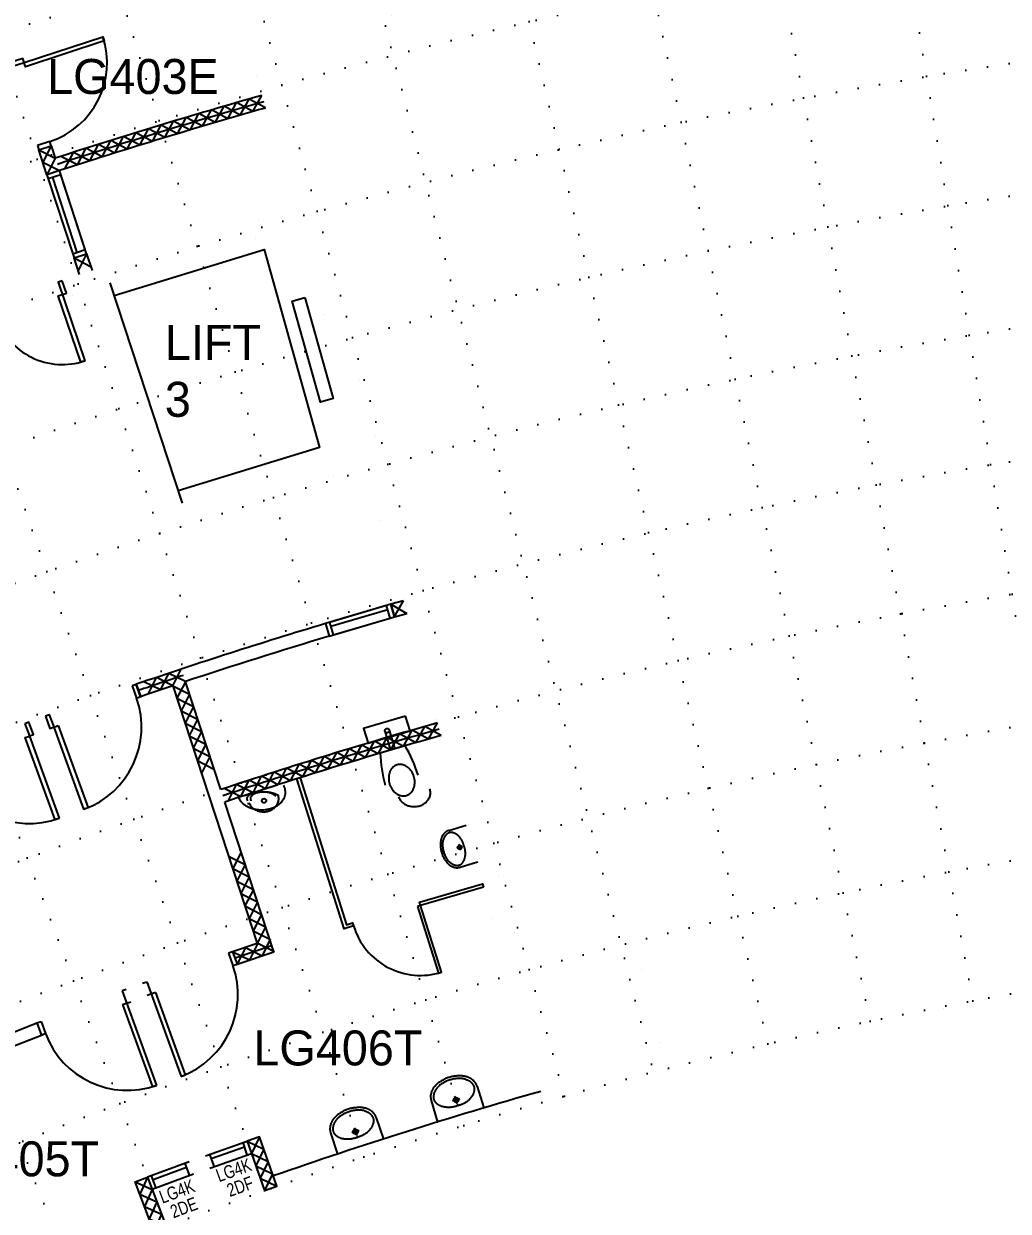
# Model space of a CAD drawing. Extents: x -163002 to 22103, y -98847 to 51643.
# Drawn here: x -20984 to -9729, y -36893 to -23316 of the extents above; entities that cross this region are included whole.
import ezdxf

# ---------------------------------------------------------------- set-up
doc = ezdxf.new("R2010")
doc.units = 0
doc.header["$LTSCALE"] = 1000
doc.header["$MEASUREMENT"] = 0
doc.linetypes.add('s4108a$0$DOT', pattern=[0.25, 0, -0.25])
doc.linetypes.add('s4108a$0$HIDDEN', pattern=[0.375, 0.25, -0.125])
doc.layers.get('0').update_dxf_attribs({"linetype": 'CONTINUOUS'})
for name, color, linetype in [('s4108a$0$11', 7, 'CONTINUOUS'), ('s4108a$0$22', 7, 'CONTINUOUS'), ('s4108a$0$25', 7, 'CONTINUOUS'), ('s4108a$0$30', 14, 'CONTINUOUS'), ('s4108a$0$34', 7, 'CONTINUOUS'), ('s4108a$0$4', 7, 'CONTINUOUS'), ('s4108a$0$42', 7, 'CONTINUOUS'), ('s4108a$0$49', 7, 'CONTINUOUS'), ('s4108a$0$6', 7, 'CONTINUOUS'), ('s4108a$0$9', 7, 'CONTINUOUS'), ('s4108a$0$ROOM-NO', 4, 'CONTINUOUS')]:
    doc.layers.add(name, color=color, linetype=linetype)
doc.styles.add('s4108a$0$STANDARD', font='txt')

# ---------------------------------------------------------------- blocks, each defined once
blk = doc.blocks.new('s4108a')
at = {"layer": 's4108a$0$11', "color": 14, "linetype": 'Continuous'}
for p, q in [((-20812, -24757), (-20670, -24710)), ((-20670, -24710), (-20623, -24853)), ((-20719, -25042), (-20812, -24757)), ((-17536, -30175), (-17493, -30319)), ((-19698, -30868), (-19647, -31010)), ((-19279, -30886), (-18315, -33831)), ((-18732, -32073), (-19136, -30839)), ((-18126, -33926), (-18686, -32216)), ((-18315, -33831), (-18596, -33926)), ((-18596, -33926), (-18544, -34068)), ((-18544, -34068), (-18126, -33926)), ((-21110, -34848), (-20833, -34740)), ((-20833, -34740), (-20781, -34883)), ((-20781, -34883), (-21193, -35043))]:
    blk.add_line(p, q, dxfattribs=at)
at = {"layer": 's4108a$0$11', "color": 14, "linetype": 'Continuous', "const_width": 0.005}
for points in [[(-18540, -22396), (-15148, -34522)], [(-18692, -22594), (-17895, -25435)], [(-17129, -28180), (-17843, -25628)], [(-20544, -26247), (-20480, -26436)], [(-20094, -26310), (-19845, -27071), (-20034, -27133), (-20284, -26372)], [(-19269, -28829), (-19471, -28211), (-19661, -28273), (-19397, -29081)], [(-17076, -28372), (-15042, -35644)], [(-18701, -36825), (-20736, -31234), (-20924, -31302), (-18889, -36893)], [(-14849, -35589), (-14953, -35218)]]:
    blk.add_lwpolyline(points, dxfattribs=at)
for points in [[(-18692, -22594, 0.01074), (-21505, -23458, 0.01074)], [(-17895, -25435, 0.010567), (-20544, -26247, 0.010567)], [(-17841, -25627, 0.009006), (-20093, -26310, 0.009006)], [(-20284, -26372, 0.000788), (-20480, -26437, 0.000788)], [(-17129, -28180, 0.008915), (-19269, -28829, 0.008915)], [(-17075, -28373, 0.009708), (-19397, -29081, 0.009708)]]:
    blk.add_lwpolyline(points, format="xyb", dxfattribs=at)
at = {"layer": 's4108a$0$11', "color": 14, "linetype": 'Continuous'}
for points in [[(-20346, -26182), (-20408, -25993), (-20265, -25946), (-20203, -26136)], [(-16644, -29915), (-16788, -29954), (-16746, -30098), (-16604, -30059)]]:
    blk.add_lwpolyline(points, dxfattribs=at)
for points in [[(-18430, -36091), (-18231, -36657), (-18090, -36607), (-18289, -36041)], [(-19568, -36505), (-19357, -37067), (-19497, -37120), (-19709, -36558)]]:
    blk.add_lwpolyline(points, close=True, dxfattribs=at)
for centre, radius, start, end in [((0, -88500), 66905, 105.83891, 107.95361), ((0, -88500), 66755, 105.83939, 108.08202), ((1, -88499), 60904, 106.73488, 108.87128), ((1, -88499), 60754, 106.73565, 108.36043), ((1, -88499), 60754, 108.50249, 108.86866), ((1, -88499), 59455, 105.8666, 108.36616), ((1, -88499), 59305, 105.86741, 108.3668)]:
    blk.add_arc(centre, radius, start, end, dxfattribs=at)
at = {"layer": 's4108a$0$22', "color": 14, "linetype": 'Continuous'}
for p, q in [((-18364, -24321), (-18261, -24135)), ((-18940, -24488), (-18838, -24302)), ((-18652, -24404), (-18838, -24302)), ((-18796, -24446), (-18694, -24260)), ((-18508, -24362), (-18694, -24259)), ((-18652, -24404), (-18550, -24218)), ((-18364, -24321), (-18550, -24218)), ((-18508, -24362), (-18406, -24177)), ((-18220, -24279), (-18406, -24177)), ((-19370, -24617), (-19270, -24430)), ((-19083, -24531), (-19270, -24430)), ((-19227, -24574), (-19126, -24387)), ((-18940, -24488), (-19126, -24387)), ((-19083, -24531), (-18983, -24344)), ((-18796, -24446), (-18982, -24344)), ((-19800, -24749), (-19701, -24562)), ((-19513, -24661), (-19701, -24562)), ((-19657, -24705), (-19558, -24518)), ((-19370, -24617), (-19558, -24518)), ((-19513, -24661), (-19414, -24473)), ((-19227, -24574), (-19414, -24474)), ((-20229, -24884), (-20131, -24696)), ((-19943, -24794), (-20131, -24696)), ((-20086, -24839), (-19988, -24651)), ((-19800, -24749), (-19988, -24651)), ((-19943, -24794), (-19845, -24606)), ((-19657, -24705), (-19844, -24606)), ((-20371, -24930), (-20560, -24832)), ((-20514, -24975), (-20417, -24787)), ((-20229, -24884), (-20417, -24787)), ((-20371, -24930), (-20274, -24741)), ((-20086, -24839), (-20274, -24740)), ((-19562, -30981), (-19468, -30791)), ((-19278, -30885), (-19468, -30791)), ((-19420, -30933), (-19326, -30743)), ((-19136, -30838), (-19326, -30743)), ((-19278, -30885), (-19183, -30696)), ((-19420, -30933), (-19610, -30839)), ((-16501, -31537), (-16398, -31351)), ((-16212, -31454), (-16398, -31351)), ((-16357, -31495), (-16254, -31310)), ((-16932, -31664), (-16831, -31477)), ((-16644, -31579), (-16831, -31477)), ((-16788, -31621), (-16687, -31435)), ((-16500, -31536), (-16687, -31435)), ((-16644, -31579), (-16543, -31393)), ((-16357, -31495), (-16542, -31393)), ((-17362, -31794), (-17262, -31606)), ((-17075, -31706), (-17262, -31606)), ((-17219, -31750), (-17119, -31562)), ((-16932, -31664), (-17118, -31563)), ((-17076, -31706), (-16975, -31520)), ((-16788, -31620), (-16975, -31520)), ((-17792, -31926), (-17693, -31739)), ((-17505, -31837), (-17693, -31739)), ((-17648, -31882), (-17550, -31694)), ((-17362, -31794), (-17549, -31694)), ((-17506, -31837), (-17406, -31650)), ((-17219, -31750), (-17406, -31650)), ((-18220, -32063), (-18123, -31874)), ((-17934, -31972), (-18122, -31874)), ((-18077, -32017), (-17980, -31829)), ((-17791, -31926), (-17980, -31829)), ((-17934, -31972), (-17836, -31784)), ((-17648, -31882), (-17836, -31783)), ((-18647, -32203), (-18551, -32013)), ((-18362, -32109), (-18551, -32013)), ((-18504, -32156), (-18409, -31967)), ((-18220, -32063), (-18408, -31966)), ((-18362, -32109), (-18266, -31920)), ((-18077, -32017), (-18266, -31920)), ((-18504, -32156), (-18694, -32060)), ((-18166, -33782), (-18260, -33972)), ((-18592, -33926), (-18402, -34020)), ((-18568, -33997), (-18150, -33855)), ((-18450, -33878), (-18544, -34068)), ((-18450, -33878), (-18260, -33972)), ((-18308, -33830), (-18402, -34020)), ((-18308, -33830), (-18118, -33924))]:
    blk.add_line(p, q, dxfattribs=at)
at = {"layer": 's4108a$0$22', "color": 1, "linetype": 'Continuous'}
for p, q in [((-20408, -25993), (-20219, -26090)), ((-20265, -25947), (-20362, -26136)), ((-16788, -29954), (-16603, -30059)), ((-16748, -30099), (-16644, -29914))]:
    blk.add_line(p, q, dxfattribs=at)
at = {"layer": 's4108a$0$22', "color": 14, "linetype": 'Continuous'}
for points in [[(-20670, -24710), (-20766, -24899), (-20576, -24995)], [(-20812, -24757), (-20623, -24853), (-20719, -25042)], [(-19279, -30886), (-19090, -30982), (-19186, -31171), (-18996, -31267), (-19092, -31456), (-18903, -31552), (-18999, -31741), (-18810, -31837)], [(-19136, -30839), (-19232, -31028), (-19043, -31124), (-19139, -31314), (-18950, -31409), (-19046, -31599), (-18856, -31694), (-18952, -31884)], [(-18642, -32833), (-18452, -32929), (-18548, -33118), (-18359, -33214), (-18455, -33403), (-18266, -33499), (-18362, -33688), (-18172, -33784)], [(-18499, -32786), (-18595, -32975), (-18406, -33071), (-18502, -33260), (-18312, -33356), (-18408, -33546), (-18219, -33642), (-18315, -33831)], [(-18430, -36091), (-18239, -36183), (-18331, -36374), (-18139, -36466), (-18231, -36657)], [(-18289, -36041), (-18380, -36233), (-18189, -36324), (-18281, -36516), (-18090, -36607)], [(-19568, -36505), (-19656, -36699), (-19463, -36786), (-19550, -36979), (-19357, -37067)], [(-19709, -36558), (-19516, -36646), (-19603, -36839), (-19410, -36926), (-19497, -37120)]]:
    blk.add_lwpolyline(points, dxfattribs=at)
for centre, radius, start, end in [((0, -88500), 66830, 105.83939, 107.95326), ((1, -88499), 60829, 108.36043, 108.87128), ((1, -88499), 59380, 105.8666, 108.36616)]:
    blk.add_arc(centre, radius, start, end, dxfattribs=at)
at = {"layer": 's4108a$0$25', "color": 14, "linetype": 'Continuous'}
blk.add_line((-19998, -26280), (-19174, -28798), dxfattribs=at)
at = {"layer": 's4108a$0$30', "color": 14, "linetype": 'Continuous'}
for p, q in [((-20656, -25074), (-20376, -25930)), ((-16822, -30016), (-17474, -30208)), ((-18596, -33926), (-18643, -33942)), ((-18643, -33942), (-18592, -34082)), ((-18592, -34082), (-18544, -34067)), ((-19625, -34287), (-19578, -34270)), ((-19578, -34270), (-19184, -35351)), ((-19813, -34356), (-19860, -34373)), ((-19860, -34373), (-19466, -35454)), ((-19479, -34394), (-19573, -34428)), ((-19479, -34394), (-19138, -35334)), ((-19855, -34531), (-19761, -34497)), ((-19855, -34531), (-19513, -35471)), ((-20833, -34740), (-20786, -34722)), ((-20786, -34722), (-20735, -34862)), ((-20735, -34862), (-20782, -34882)), ((-19184, -35351), (-19138, -35334)), ((-19466, -35454), (-19513, -35471)), ((-18907, -36261), (-18430, -36091)), ((-18428, -36249), (-18477, -36108)), ((-18860, -36244), (-18808, -36385)), ((-18855, -36402), (-18380, -36232)), ((-18842, -36291), (-18461, -36155)), ((-19094, -36329), (-19568, -36505)), ((-19141, -36347), (-19090, -36488)), ((-19469, -36628), (-19522, -36488)), ((-19043, -36470), (-19516, -36646)), ((-19124, -36394), (-19504, -36535))]:
    blk.add_line(p, q, dxfattribs=at)
for points in [[(-20981, -23760), (-20078, -23464), (-20063, -23512), (-20965, -23807), (-20996, -23712), (-21139, -23759), (-21124, -23806), (-20981, -23760)], [(-20544, -26254), (-20591, -26270), (-20285, -27169), (-20332, -27185), (-20590, -26428), (-20496, -26396), (-20544, -26254)]]:
    blk.add_lwpolyline(points, dxfattribs=at)
for points in [[(-20828, -24709), (-20812, -24757), (-20670, -24710), (-20686, -24662)], [(-20719, -25042), (-20408, -25993), (-20265, -25946), (-20577, -24995)], [(-20704, -25089), (-20423, -25945), (-20281, -25898), (-20561, -25043)], [(-16788, -29954), (-17536, -30175), (-17493, -30318), (-16746, -30098)], [(-16836, -29968), (-17488, -30160), (-17445, -30304), (-16794, -30112)], [(-19745, -30886), (-19694, -31025), (-19648, -31008), (-19698, -30869)], [(-20736, -31234), (-20686, -31373), (-20638, -31356), (-20689, -31216)], [(-20971, -31319), (-20920, -31458), (-20874, -31441), (-20924, -31302)], [(-20591, -31340), (-20249, -32280), (-20296, -32297), (-20638, -31358)], [(-20920, -31460), (-20578, -32400), (-20625, -32417), (-20967, -31477)]]:
    blk.add_lwpolyline(points, close=True, dxfattribs=at)
for centre, radius, start, end in [((-20981, -23760), 950, 288.125, 18.125), ((-20543, -26412), 800, 198.806, 288.806), ((-20638, -31358), 1000, 290.0066, 19.4051), ((-20920, -31460), 1000, 200.5956, 289.9941), ((-19535, -34415), 1000, 290.5552, 19.4046), ((-19799, -34511), 1000, 200.5956, 289.445)]:
    blk.add_arc(centre, radius, start, end, dxfattribs=at)
at = {"layer": 's4108a$0$4', "linetype": 's4108a$0$DOT'}
for p, q in [((-8952, -34279), (-11192, -20713)), ((-10132, -34487), (-12668, -20973)), ((-11308, -34721), (-14138, -21265)), ((-12479, -34980), (-15601, -21590)), ((-13806, -35211), (-17197, -21982)), ((-14802, -35576), (-18505, -22334)), ((-15952, -35911), (-19944, -22753)), ((-17096, -36272), (-21373, -23204)), ((-18231, -36657), (-22793, -23686)), ((-19358, -37067), (-24201, -24198)), ((-20475, -37502), (-25598, -24742))]:
    blk.add_line(p, q, dxfattribs=at)
for radius, start, end in [(68705, 93.12883, 148.12499), (68455, 93.14026, 148.125), (66955, 93.21069, 148.12497), (65455, 93.28434, 147.27129), (63955, 93.36146, 145.62494), (62455, 93.44229, 145.62494), (60955, 93.52711, 145.62494), (59455, 93.61621, 145.62494), (57955, 93.70994, 145.62494), (56455, 93.8086, 145.6249), (54955, 93.9128, 145.6249)]:
    blk.add_arc((0, -88500), radius, start, end, dxfattribs=at)
at = {"layer": 's4108a$0$42', "color": 14, "linetype": 'Continuous'}
blk.add_lwpolyline([(-19952, -26422), (-18235, -25897), (-17602, -28160), (-19220, -28656)], dxfattribs=at)
blk.add_lwpolyline([(-17770, -26446), (-17447, -27602), (-17591, -27642), (-17914, -26486)], close=True, dxfattribs=at)
at = {"layer": 's4108a$0$49', "color": 14, "linetype": 's4108a$0$HIDDEN'}
for p, q in [((-16854, -31405), (-16790, -31621)), ((-16806, -31391), (-16742, -31607))]:
    blk.add_line(p, q, dxfattribs=at)
at = {"layer": 's4108a$0$49', "color": 14, "linetype": 'Continuous'}
for p, q in [((-16622, -31572), (-16910, -31656)), ((-18086, -32020), (-18462, -32142))]:
    blk.add_line(p, q, dxfattribs=at)
at = {"layer": 's4108a$0$49', "color": 2, "linetype": 'Continuous'}
for p, q in [((-16123, -32539), (-15927, -32479)), ((-16011, -32698), (-15990, -32765)), ((-15967, -32721), (-16034, -32742)), ((-15800, -35466), (-15725, -35712)), ((-15999, -35607), (-16083, -35633)), ((-16028, -35662), (-16054, -35578)), ((-16954, -35824), (-16873, -36068)), ((-17149, -35969), (-17232, -35996)), ((-17177, -36025), (-17204, -35941))]:
    blk.add_line(p, q, dxfattribs=at)
at = {"layer": 's4108a$0$49', "color": 14, "linetype": 'Continuous'}
for points in [[(-16618, -31232), (-17098, -31373), (-17048, -31541), (-16568, -31400)], [(-15729, -33188), (-16448, -33398), (-16459, -33361), (-15739, -33151)], [(-16484, -33409), (-16244, -34172), (-16207, -34160), (-16448, -33397)]]:
    blk.add_lwpolyline(points, close=True, dxfattribs=at)
blk.add_lwpolyline([(-16611, -32140, 0.054705), (-16587, -32130, 0.052082), (-16566, -32115, 0.050414), (-16548, -32095, 0.045092), (-16533, -32072, 0.043264), (-16522, -32045, 0.038783), (-16515, -32016, 0.037617), (-16513, -31985, 0.0353), (-16516, -31954, 0.034916), (-16523, -31923, 0.034916), (-16534, -31893, 0.0353), (-16549, -31866, 0.037617), (-16567, -31841, 0.038783), (-16588, -31820, 0.043264), (-16612, -31803, 0.045092), (-16637, -31792, 0.050414), (-16663, -31785, 0.052082), (-16689, -31784, 0.054705), (-16714, -31789, 0.054705), (-16738, -31798, 0.052082), (-16759, -31813, 0.050414), (-16778, -31833, 0.045092), (-16792, -31856, 0.043264), (-16804, -31883, 0.038783), (-16810, -31912, 0.037617), (-16812, -31943, 0.0353), (-16810, -31974, 0.034916), (-16803, -32005, 0.034916), (-16792, -32035, 0.0353), (-16777, -32063, 0.037617), (-16758, -32088, 0.038783), (-16737, -32108, 0.043264), (-16713, -32125, 0.045092), (-16688, -32137, 0.050414), (-16662, -32143, 0.052082), (-16636, -32144, 0.054705), (-16611, -32140)], format="xyb", close=True, dxfattribs=at)
for points in [[(-18535, -32148, 0.045322), (-18523, -32175, 0.040518), (-18508, -32199, 0.038681), (-18487, -32223, 0.033719), (-18463, -32243, 0.032249), (-18434, -32262, 0.028687), (-18402, -32277, 0.027777), (-18368, -32289, 0.025813), (-18332, -32297, 0.025413), (-18294, -32302, 0.024902), (-18256, -32303, 0.024961), (-18219, -32300, 0.02584), (-18182, -32293, 0.026368), (-18147, -32283, 0.028738), (-18113, -32269, 0.029793), (-18084, -32253, 0.033773), (-18057, -32233, 0.035379), (-18035, -32211, 0.040532), (-18016, -32186, 0.042353), (-18003, -32161, 0.046609), (-17994, -32134, 0.047556), (-17991, -32107, 0.047756), (-17994, -32079, 0.046937), (-18001, -32052, 0.0429), (-18014, -32026)], [(-18062, -32153, 0.0506), (-18072, -32143, 0.033425), (-18083, -32135, 0.029641), (-18099, -32127, 0.02145), (-18115, -32120, 0.01973), (-18136, -32114, 0.015924), (-18157, -32109, 0.015124), (-18180, -32105, 0.013465), (-18203, -32102, 0.013167), (-18228, -32101, 0.012822), (-18253, -32101, 0.012892), (-18278, -32102, 0.013705), (-18302, -32104, 0.014174), (-18325, -32108, 0.016524), (-18347, -32113, 0.017611), (-18366, -32118, 0.022753), (-18385, -32125, 0.025078), (-18400, -32133, 0.036157), (-18413, -32142, 0.041415), (-18423, -32150, 0.06275), (-18430, -32160, 0.072156), (-18433, -32170, 0.084195), (-18434, -32180, 0.080442), (-18431, -32190, 0.058921), (-18425, -32199)], [(-18410, -32222, 0.036646), (-18401, -32240, 0.034819), (-18390, -32257, 0.034126), (-18376, -32273, 0.032127), (-18361, -32287, 0.031491), (-18342, -32299, 0.029867), (-18323, -32309, 0.029421), (-18302, -32317, 0.028445), (-18280, -32322, 0.02824), (-18257, -32325, 0.028009), (-18234, -32326, 0.028059), (-18212, -32323, 0.028588), (-18189, -32318, 0.02889), (-18168, -32311, 0.03014), (-18148, -32302, 0.03067), (-18130, -32290, 0.032488), (-18113, -32276, 0.033168), (-18099, -32261, 0.035181), (-18087, -32244, 0.035837), (-18078, -32226, 0.037396), (-18072, -32207, 0.037769), (-18069, -32188, 0.03819), (-18069, -32168, 0.038093), (-18071, -32148, 0.037162), (-18077, -32130)], [(-18101, -32153, 0.048446), (-18108, -32143, 0.03618), (-18117, -32135, 0.032893), (-18130, -32127, 0.025426), (-18143, -32120, 0.023676), (-18159, -32114, 0.019739), (-18175, -32109, 0.018864), (-18193, -32105, 0.01704), (-18212, -32102, 0.016702), (-18231, -32101, 0.016315), (-18251, -32101, 0.016395), (-18270, -32102, 0.017304), (-18290, -32104, 0.017829), (-18307, -32108, 0.020366), (-18325, -32113, 0.021529), (-18340, -32118, 0.026642), (-18355, -32125, 0.028899), (-18366, -32133, 0.038233), (-18377, -32142, 0.042315), (-18384, -32150, 0.055643), (-18390, -32160, 0.060337), (-18393, -32170, 0.065884), (-18393, -32180, 0.064342), (-18391, -32190, 0.053456), (-18386, -32199)], [(-16700, -32154, 0.037371), (-16691, -32174, 0.035344), (-16680, -32192, 0.034563), (-16666, -32208, 0.0323), (-16649, -32223, 0.031577), (-16630, -32237, 0.029723), (-16610, -32248, 0.029211), (-16588, -32256, 0.028069), (-16565, -32262, 0.02782), (-16540, -32266, 0.027486), (-16516, -32267, 0.027512), (-16492, -32265, 0.028002), (-16468, -32260, 0.028302), (-16445, -32253, 0.029591), (-16424, -32244, 0.030149), (-16404, -32232, 0.032113), (-16386, -32218, 0.032862), (-16370, -32202, 0.035141), (-16357, -32185, 0.035905), (-16347, -32166, 0.03779), (-16339, -32147, 0.038271), (-16335, -32126, 0.03892), (-16334, -32106, 0.038865), (-16337, -32085, 0.03793), (-16342, -32065)]]:
    blk.add_lwpolyline(points, format="xyb", dxfattribs=at)
blk.add_lwpolyline([(-17825, -31937), (-17296, -33618), (-17224, -33595), (-17213, -33631), (-17320, -33665), (-17861, -31949)], dxfattribs=at)
at = {"layer": 's4108a$0$49', "color": 2, "linetype": 'Continuous'}
for points in [[(-16123, -32539, -0.001786), (-16132, -32542, 0.031879), (-16140, -32545, 0.024246), (-16148, -32549, 0.017541), (-16156, -32554, 0.01361), (-16163, -32560, 0.036464), (-16170, -32566, 0.00615), (-16177, -32574, 0.008714), (-16184, -32582, 0.001023), (-16187, -32586, 0.019257), (-16191, -32590, 0.016196), (-16194, -32595, 0.008951), (-16197, -32600, 0.008486), (-16200, -32605, 0.00883), (-16203, -32611, 0.013122), (-16205, -32617, 0.004876), (-16208, -32624, 0.010757), (-16211, -32631, 0.024308), (-16213, -32638, 0.008316), (-16215, -32647, -0.000151), (-16217, -32656, 0.003291), (-16218, -32665, 0.002546), (-16220, -32675, 0.041107), (-16221, -32688, 0.017509), (-16221, -32702, 0.006839), (-16219, -32722, 0.005399), (-16218, -32743, 0.006345), (-16216, -32751, 0.011866), (-16215, -32760, 0.018634), (-16211, -32778, 0.01032), (-16206, -32795, 0.01048), (-16201, -32811, 0.01895), (-16195, -32828, 0.011955), (-16191, -32836, 0.005382), (-16187, -32844, 0.00446), (-16177, -32862, 0.015376), (-16167, -32879, 0.025032), (-16159, -32890, 0.013314), (-16151, -32900, 0.001678), (-16144, -32908, 0.014957), (-16138, -32915, 0.00724), (-16131, -32922, 0.012635), (-16124, -32928, 0.00879), (-16119, -32933, 0.014592), (-16113, -32937, 0.007901), (-16107, -32941, 0.029901), (-16101, -32945, 0.001764), (-16095, -32947, -0.00126), (-16090, -32950, -0.001217), (-16085, -32953, 0.001794), (-16079, -32956, 0.040075), (-16074, -32957, 0.001931), (-16069, -32959, 0.01534), (-16059, -32962, 0.008992), (-16049, -32964, 0.03108), (-16040, -32965, 0.018929), (-16030, -32965, 0.018546), (-16021, -32965, 0.007538), (-16012, -32964, 0.031916), (-16004, -32962, 0.003975), (-15995, -32960)], [(-15949, -32716, 0.000641), (-15953, -32705, 0.000578), (-15957, -32694, 0.001366), (-15961, -32684, 0.002901), (-15964, -32674, 0.023615), (-15968, -32666, 0.004933), (-15972, -32658, 0.011372), (-15977, -32649, 0.007669), (-15982, -32640, 0.016584), (-15990, -32628, 0.017356), (-15998, -32618, 0.013519), (-16005, -32610, 0.026259), (-16012, -32603, 0.004877), (-16018, -32598, 0.009935), (-16024, -32593, 0.003696), (-16030, -32588, 0.010638), (-16036, -32583, 0.014109), (-16042, -32580, 0.022432), (-16047, -32577, 0.007919), (-16053, -32574, 0.011179), (-16059, -32572, 0.002898), (-16064, -32570, 0.003117), (-16069, -32568, 0.007543), (-16074, -32566, 0.003713), (-16079, -32564, 0.036414), (-16084, -32563, 0.018958), (-16089, -32562, 0.021823), (-16098, -32562, 0.042536), (-16107, -32563, 0.013373), (-16112, -32563, 0.007704), (-16116, -32564, 0.00735), (-16120, -32566, 0.01427), (-16124, -32567, 0.040847), (-16132, -32571, 0.032629), (-16140, -32575, 0.012674), (-16144, -32578, 0.015038), (-16147, -32582, 0.002378), (-16151, -32585, 0.009961), (-16154, -32588, 0.011699), (-16158, -32592, 0.006352), (-16161, -32596, 0.01365), (-16165, -32600, 0.01341), (-16168, -32604, 0.017467), (-16171, -32609, 0.011001), (-16174, -32614, 0.00725), (-16177, -32620, 0.013883), (-16180, -32626, 0.00448), (-16182, -32633, -0.002009), (-16185, -32639, -0.005394), (-16188, -32645, 0.005018), (-16190, -32652, 0.050747), (-16193, -32660, 0.00759), (-16194, -32669, 0.021983), (-16196, -32681, 0.010362), (-16196, -32693, 0.015497), (-16196, -32709, 0.009298), (-16195, -32726, 0.016811), (-16194, -32740, 0.013485), (-16192, -32753, 0.014932), (-16188, -32770, 0.013544), (-16183, -32787, 0.011931), (-16177, -32804, 0.013372), (-16171, -32820, 0.011933), (-16165, -32833, 0.013403), (-16159, -32845, 0.009974), (-16151, -32859, 0.025606), (-16141, -32873, 0.014115), (-16134, -32882, 0.020511), (-16127, -32890, 0.002431), (-16120, -32896, 0.028117), (-16114, -32902, 0.004407), (-16108, -32907, 0.005513), (-16102, -32911, 0.001643), (-16096, -32915, 0.008975), (-16090, -32919, 0.014395), (-16085, -32923, 0.005485), (-16079, -32926, 0.008104), (-16074, -32929, 0.023448), (-16068, -32931, 0.02042), (-16063, -32933, 0.019506), (-16058, -32934, 0.00184), (-16053, -32935, 0.002703), (-16048, -32936, 0.002849), (-16043, -32937, 0.001091), (-16039, -32938, 0.023593), (-16034, -32939, 0.015384), (-16029, -32939, 0.030777), (-16020, -32939, 0.036741), (-16011, -32937, 0.014953), (-16007, -32936, 0.008263), (-16003, -32935, 0.008647), (-15998, -32933, 0.017022), (-15994, -32931, 0.04185), (-15987, -32927, 0.016155), (-15979, -32921, 0.014591), (-15975, -32918, 0.044653), (-15972, -32914, 0.004614), (-15969, -32910, 0.004691), (-15966, -32906, 0.001884), (-15962, -32901, 0.006023), (-15959, -32896, 0.01837), (-15956, -32891, 0.002794), (-15953, -32886, 0.01195), (-15950, -32881, 0.013548), (-15947, -32875, 0.025737), (-15945, -32867, 0.008616), (-15943, -32860, 0.009952), (-15941, -32852, 0.004644), (-15939, -32843, 0.013156), (-15937, -32833, 0.008953), (-15935, -32823, 0.018846), (-15934, -32810, 0.015806), (-15934, -32798, 0.010463), (-15935, -32787, 0.020023), (-15936, -32777, 0.005526), (-15937, -32768, 0.004918), (-15938, -32760, 0.002223), (-15940, -32749, 0.015836), (-15943, -32738, 0.006562), (-15946, -32727, 0.001084), (-15949, -32716)], [(-15800, -35466, -0.001786), (-15804, -35456, 0.031879), (-15808, -35446, 0.024246), (-15813, -35436, 0.017541), (-15819, -35426, 0.01361), (-15826, -35417, 0.036464), (-15834, -35408, 0.00615), (-15844, -35399, 0.008714), (-15853, -35391, 0.001023), (-15859, -35386, 0.019257), (-15864, -35382, 0.016196), (-15870, -35378, 0.008951), (-15876, -35375, 0.008486), (-15883, -35371, 0.00883), (-15890, -35367, 0.013122), (-15898, -35364, 0.004876), (-15906, -35361, 0.010757), (-15915, -35357, 0.024308), (-15924, -35355, 0.008316), (-15935, -35352, -0.000151), (-15946, -35350, 0.003291), (-15958, -35348, 0.002546), (-15970, -35346, 0.041107), (-15987, -35344, 0.017509), (-16004, -35345, 0.006839), (-16029, -35346, 0.005399), (-16055, -35349, 0.006345), (-16066, -35350, 0.011866), (-16077, -35352, 0.018634), (-16098, -35357, 0.01032), (-16120, -35363, 0.01048), (-16141, -35369, 0.01895), (-16161, -35377, 0.011955), (-16171, -35382, 0.005382), (-16181, -35387, 0.00446), (-16204, -35399, 0.015376), (-16226, -35412, 0.025032), (-16239, -35421, 0.013314), (-16252, -35432, 0.001678), (-16261, -35440, 0.014957), (-16270, -35449, 0.00724), (-16278, -35457, 0.012635), (-16286, -35465, 0.00879), (-16292, -35472, 0.014592), (-16298, -35480, 0.007901), (-16303, -35487, 0.029901), (-16307, -35495, 0.001764), (-16311, -35501, -0.00126), (-16314, -35508, -0.001217), (-16317, -35515, 0.001794), (-16321, -35522, 0.040075), (-16323, -35528, 0.001931), (-16325, -35534, 0.01534), (-16328, -35547, 0.008992), (-16331, -35559, 0.03108), (-16333, -35571, 0.018929), (-16333, -35583, 0.018546), (-16332, -35594, 0.007538), (-16331, -35606, 0.031916), (-16329, -35616, 0.003975), (-16327, -35627)], [(-16021, -35684, 0.000641), (-16008, -35680, 0.000578), (-15994, -35675, 0.001366), (-15981, -35670, 0.002901), (-15968, -35665, 0.023615), (-15958, -35661, 0.004933), (-15949, -35656, 0.011372), (-15937, -35649, 0.007669), (-15926, -35643, 0.016584), (-15912, -35633, 0.017356), (-15898, -35623, 0.013519), (-15889, -35615, 0.026259), (-15880, -35606, 0.004877), (-15873, -35598, 0.009935), (-15867, -35590, 0.003696), (-15861, -35583, 0.010638), (-15856, -35575, 0.014109), (-15851, -35569, 0.022432), (-15847, -35561, 0.007919), (-15844, -35555, 0.011179), (-15841, -35548, 0.002898), (-15838, -35541, 0.003117), (-15836, -35534, 0.007543), (-15834, -35528, 0.003713), (-15832, -35522, 0.036414), (-15830, -35516, 0.018958), (-15829, -35510, 0.021823), (-15829, -35498, 0.042536), (-15830, -35487, 0.013373), (-15831, -35481, 0.007704), (-15832, -35476, 0.00735), (-15833, -35471, 0.01427), (-15835, -35466, 0.040847), (-15840, -35455, 0.032629), (-15846, -35446, 0.012674), (-15849, -35441, 0.015038), (-15853, -35436, 0.002378), (-15857, -35432, 0.009961), (-15861, -35428, 0.011699), (-15866, -35423, 0.006352), (-15871, -35419, 0.01365), (-15876, -35415, 0.01341), (-15882, -35411, 0.017467), (-15888, -35407, 0.011001), (-15894, -35403, 0.00725), (-15902, -35400, 0.013883), (-15909, -35396, 0.00448), (-15917, -35393, -0.002009), (-15925, -35390, -0.005394), (-15933, -35386, 0.005018), (-15941, -35383, 0.050747), (-15952, -35380, 0.00759), (-15963, -35378, 0.021983), (-15978, -35376, 0.010362), (-15993, -35376, 0.015497), (-16013, -35376, 0.009298), (-16034, -35377, 0.016811), (-16051, -35378, 0.013485), (-16068, -35381, 0.014932), (-16089, -35386, 0.013544), (-16110, -35392, 0.011931), (-16131, -35399, 0.013372), (-16152, -35407, 0.011933), (-16167, -35414, 0.013403), (-16183, -35422, 0.009974), (-16201, -35433, 0.025606), (-16218, -35444, 0.014115), (-16229, -35453, 0.020511), (-16239, -35462, 0.002431), (-16247, -35470, 0.028117), (-16254, -35478, 0.004407), (-16260, -35486, 0.005513), (-16266, -35494, 0.001643), (-16271, -35501, 0.008975), (-16276, -35508, 0.014395), (-16280, -35515, 0.005485), (-16284, -35522, 0.008104), (-16287, -35529, 0.023448), (-16290, -35535, 0.02042), (-16293, -35542, 0.019506), (-16294, -35548, 0.00184), (-16296, -35554, 0.002703), (-16297, -35561, 0.002849), (-16298, -35567, 0.001091), (-16299, -35572, 0.023593), (-16300, -35578, 0.015384), (-16300, -35584, 0.030777), (-16300, -35596, 0.036741), (-16298, -35607, 0.014953), (-16296, -35612, 0.008263), (-16295, -35617, 0.008647), (-16293, -35623, 0.017022), (-16290, -35628, 0.04185), (-16285, -35638, 0.016155), (-16278, -35646, 0.014591), (-16274, -35651, 0.044653), (-16269, -35656, 0.004614), (-16264, -35660, 0.004691), (-16259, -35664, 0.001884), (-16253, -35668, 0.006023), (-16247, -35672, 0.01837), (-16241, -35676, 0.002794), (-16234, -35679, 0.01195), (-16227, -35683, 0.013548), (-16220, -35686, 0.025737), (-16211, -35690, 0.008616), (-16202, -35692, 0.009952), (-16191, -35695, 0.004644), (-16181, -35697, 0.013156), (-16168, -35700, 0.008953), (-16155, -35701, 0.018846), (-16139, -35703, 0.015806), (-16124, -35703, 0.010463), (-16111, -35702, 0.020023), (-16098, -35701, 0.005526), (-16087, -35700, 0.004918), (-16076, -35698, 0.002223), (-16062, -35695, 0.015836), (-16049, -35692, 0.006562), (-16035, -35688, 0.001084), (-16021, -35684)], [(-16954, -35824, -0.001823), (-16957, -35813, 0.030199), (-16961, -35803, 0.025526), (-16967, -35793, 0.017978), (-16973, -35784, 0.014262), (-16981, -35774, 0.036285), (-16989, -35766, 0.005752), (-16998, -35757, 0.008487), (-17008, -35749, 0.001011), (-17013, -35745, 0.018829), (-17019, -35741, 0.016633), (-17025, -35737, 0.009527), (-17031, -35734, 0.008535), (-17038, -35730, 0.007955), (-17045, -35727, 0.012514), (-17053, -35723, 0.00523), (-17061, -35720, 0.011998), (-17070, -35717, 0.024362), (-17080, -35715, 0.007678), (-17091, -35713, -0.000081), (-17102, -35710, 0.003198), (-17114, -35708, 0.002535), (-17125, -35707, 0.041632), (-17143, -35705, 0.017088), (-17160, -35706, 0.006776), (-17185, -35709, 0.005554), (-17210, -35712, 0.006513), (-17221, -35713, 0.011756), (-17232, -35715, 0.018216), (-17254, -35720, 0.010487), (-17275, -35727, 0.010702), (-17296, -35734, 0.018126), (-17316, -35742, 0.012086), (-17326, -35747, 0.005773), (-17336, -35753, 0.004877), (-17358, -35765, 0.015756), (-17380, -35778, 0.024206), (-17393, -35788, 0.013664), (-17405, -35799, 0.001794), (-17415, -35808, 0.013799), (-17424, -35816, 0.007016), (-17432, -35825, 0.014157), (-17439, -35833, 0.00988), (-17445, -35841, 0.013982), (-17450, -35848, 0.006354), (-17455, -35855, 0.030121), (-17460, -35863, 0.001983), (-17463, -35870, -0.001375), (-17466, -35877, -0.001246), (-17469, -35884, 0.001726), (-17473, -35890, 0.038862), (-17475, -35897, 0.00298), (-17477, -35903, 0.016806), (-17480, -35915, 0.009102), (-17482, -35928, 0.029595), (-17483, -35940, 0.019013), (-17483, -35952, 0.018917), (-17483, -35963, 0.008215), (-17481, -35974, 0.032082), (-17479, -35985, 0.00311), (-17476, -35996)], [(-17170, -36046, 0.000798), (-17156, -36041, 0.00068), (-17143, -36036, 0.001456), (-17130, -36031, 0.002948), (-17117, -36026, 0.022667), (-17107, -36021, 0.005314), (-17098, -36016, 0.011859), (-17086, -36010, 0.007579), (-17075, -36003, 0.016143), (-17061, -35993, 0.017524), (-17048, -35982, 0.013831), (-17039, -35974, 0.025884), (-17030, -35965, 0.004865), (-17024, -35957, 0.010313), (-17018, -35949, 0.003843), (-17012, -35942, 0.010833), (-17006, -35934, 0.01367), (-17002, -35927, 0.021856), (-16998, -35920, 0.00797), (-16995, -35913, 0.011989), (-16992, -35906, 0.002741), (-16990, -35899, 0.002555), (-16988, -35892, 0.006432), (-16985, -35886, 0.003592), (-16984, -35880, 0.039358), (-16982, -35874, 0.018889), (-16982, -35868, 0.020635), (-16981, -35856, 0.040459), (-16982, -35845, 0.014681), (-16983, -35839, 0.009169), (-16985, -35834, 0.008568), (-16986, -35829, 0.014748), (-16988, -35824, 0.037032), (-16993, -35814, 0.034147), (-16999, -35804, 0.013007), (-17003, -35799, 0.01352), (-17007, -35795, 0.002141), (-17011, -35791, 0.011252), (-17015, -35786, 0.013229), (-17020, -35782, 0.005997), (-17025, -35778, 0.01188), (-17031, -35774, 0.013065), (-17036, -35770, 0.018308), (-17042, -35766, 0.011239), (-17049, -35763, 0.006871), (-17056, -35759, 0.014146), (-17064, -35756, 0.003195), (-17072, -35753, -0.001396), (-17080, -35750, -0.003878), (-17088, -35746, 0.003689), (-17096, -35743, 0.051881), (-17107, -35740, 0.00668), (-17118, -35739, 0.021602), (-17133, -35737, 0.010449), (-17148, -35737, 0.016043), (-17168, -35737, 0.009597), (-17189, -35739, 0.016812), (-17206, -35741, 0.013325), (-17223, -35744, 0.014603), (-17244, -35750, 0.0134), (-17265, -35756, 0.012087), (-17286, -35764, 0.013763), (-17306, -35772, 0.012055), (-17322, -35780, 0.013039), (-17337, -35788, 0.009493), (-17354, -35799, 0.026263), (-17371, -35810, 0.0144), (-17382, -35819, 0.019402), (-17392, -35829, 0.002195), (-17400, -35837, 0.028231), (-17407, -35846, 0.005128), (-17413, -35853, 0.006447), (-17418, -35861, 0.001884), (-17423, -35868, 0.0083), (-17428, -35875, 0.012674), (-17432, -35883, 0.006202), (-17436, -35890, 0.009661), (-17439, -35897, 0.022147), (-17442, -35903, 0.018892), (-17444, -35910, 0.02081), (-17446, -35916, 0.00239), (-17447, -35922, 0.003488), (-17448, -35929, 0.003108), (-17449, -35935, 0.001076), (-17450, -35941, 0.020637), (-17450, -35947, 0.015482), (-17451, -35953, 0.033649), (-17450, -35964, 0.034022), (-17448, -35975, 0.015319), (-17446, -35980, 0.009539), (-17444, -35985, 0.009965), (-17442, -35991, 0.017936), (-17440, -35996, 0.039153), (-17434, -36005, 0.016531), (-17427, -36014, 0.014891), (-17423, -36019, 0.044159), (-17418, -36023, 0.004587), (-17413, -36027, 0.004633), (-17407, -36031, 0.001864), (-17401, -36035, 0.006795), (-17395, -36039, 0.018825), (-17389, -36043, 0.002228), (-17383, -36046, 0.010824), (-17375, -36050, 0.013269), (-17368, -36053, 0.027296), (-17359, -36056, 0.008942), (-17350, -36058, 0.009636), (-17339, -36061, 0.004296), (-17329, -36063, 0.012348), (-17316, -36065, 0.008824), (-17303, -36066, 0.019704), (-17287, -36067, 0.01658), (-17272, -36067, 0.010324), (-17259, -36066, 0.018124), (-17246, -36065, 0.005538), (-17235, -36063, 0.005535), (-17224, -36061, 0.003068), (-17210, -36058, 0.016167), (-17197, -36055, 0.005877), (-17183, -36051, 0.001173), (-17170, -36046)]]:
    blk.add_lwpolyline(points, format="xyb", dxfattribs=at)
for points in [[(-15995, -32960), (-15798, -32900), (-15798, -32900)], [(-16327, -35627), (-16252, -35873), (-16252, -35873)], [(-17476, -35996), (-17396, -36240), (-17396, -36240)]]:
    blk.add_lwpolyline(points, dxfattribs=at)
at = {"layer": 's4108a$0$49', "color": 14, "linetype": 's4108a$0$HIDDEN'}
blk.add_circle((-16830, -31398), 25, dxfattribs=at)
at = {"layer": 's4108a$0$49', "color": 14, "linetype": 'Continuous'}
blk.add_circle((-18236, -32199), 25, dxfattribs=at)
at = {"layer": 's4108a$0$49', "color": 2, "linetype": 'Continuous'}
for centre, radius in [((-16000, -32732), 22), ((-16041, -35620), 27.5), ((-17191, -35983), 27.5)]:
    blk.add_circle(centre, radius, dxfattribs=at)
at = {"layer": 's4108a$0$49', "color": 14, "linetype": 'Continuous'}
for centre, radius, start, end in [((-18126, -32430), 1732, 17.5097, 29.7017), ((-15181, -31562), 1732, 183.1425, 195.3345), ((-16448, -33397), 800, 197.0148, 287.4745)]:
    blk.add_arc(centre, radius, start, end, dxfattribs=at)
at = {"layer": 's4108a$0$49', "color": 2, "linetype": 'Continuous'}
blk.add_arc((0, -88500), 55080, 105.8827, 109.2201, dxfattribs=at)
at = {"layer": 's4108a$0$6', "color": 14, "linetype": 'Continuous', "const_width": 0.005}
blk.add_lwpolyline([(-16773, -23102, 1), (-18273, -23102, 1)], format="xyb", close=True, dxfattribs=at)
blk.add_lwpolyline([(-15148, -34522, -3.897106), (-14953, -35218, -3.897106)], format="xyb", dxfattribs=at)
at = {"layer": 's4108a$0$9', "color": 12, "linetype": 'Continuous', "const_width": 0.005}
blk.add_lwpolyline([(-3750, -33673, 0.051376), (-14849, -35589, 0.051376)], format="xyb", dxfattribs=at)
at = {"layer": 's4108a$0$9', "color": 14, "linetype": 'Continuous', "const_width": 0.005}
for points in [[(-3450, -33954, 0.090581), (-22510, -38696, 0.090581)], [(-15042, -35644, 0.0175), (-18701, -36825, 0.0175)]]:
    blk.add_lwpolyline(points, format="xyb", dxfattribs=at)
at = {"layer": 's4108a$0$34', "color": 14, "linetype": 'Continuous', "style": 's4108a$0$STANDARD', "width": 0.8}
for s, rotation, p in [('LG4K', 19.6462, (-18752, -36562)), ('2DF', 19.6462, (-18628, -36731)), ('LG4K', 20.3512, (-19399, -36808)), ('2DE', 20.3512, (-19273, -36975))]:
    blk.add_text(s, height=150, rotation=rotation, dxfattribs=at).set_placement(p)
at = {"layer": 's4108a$0$ROOM-NO', "style": 's4108a$0$STANDARD'}
for s, p in [('LG403E', (-20717, -24119)), ('LIFT', (-19371, -27159)), ('3', (-19371, -27810)), ('LG406T', (-18359, -35226)), ('LG405T', (-22054, -36494))]:
    blk.add_text(s, height=400, dxfattribs=at).set_placement(p)

msp = doc.modelspace()

# ---------------------------------------------------------------- block references
msp.add_blockref('s4108a', (0, 0))

doc.saveas('drawing.dxf')
